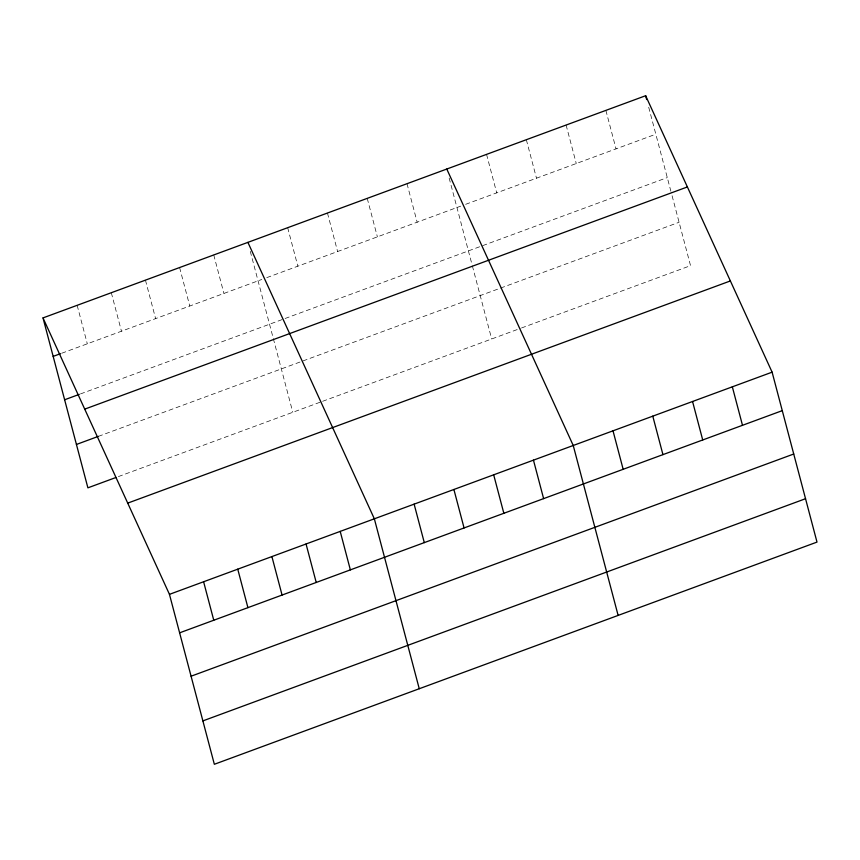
<?xml version="1.0" encoding="UTF-8"?>
<svg xmlns="http://www.w3.org/2000/svg" width="860" height="860" viewBox="0 0 860 860"><rect width="100%" height="100%" fill="white"/><g stroke="black" fill="none" stroke-linecap="round" stroke-linejoin="round"><path stroke-width="0.64" stroke-dasharray="4.3 3.22" d="M61.705 353.245L261.795 279.468M266.772 277.64L460.67 206.153M465.647 204.314L655.814 134.203M80.485 393.923L667.285 177.579M98.384 436.364L679.088 222.267M118.39 476.59L321.382 401.749M322.629 401.298L520.268 328.434M521.504 327.972L690.548 265.654L671.219 192.479M648.709 107.263L670.886 191.232M605.881 110.392L616.039 148.866M566.106 125.055L576.264 163.529M526.331 139.718L536.49 178.192M486.556 154.381L496.714 192.855M449.146 178.02L472.011 264.558M472.344 265.794L491.673 338.969M407.006 183.707L417.164 222.192M367.231 198.37L377.389 236.855M327.456 213.043L337.614 251.518M287.681 227.706L297.839 266.181M250.271 251.346L292.798 412.295M213.753 254.958L223.923 293.432M179.6 267.546L189.77 306.031M145.448 280.145L155.617 318.619M111.306 292.733L121.464 331.208M77.153 305.321L87.311 343.796"/><path stroke-width="1.29" d="M43 317.91L645.656 95.718L772.108 372.165L817 542.09L214.344 764.282L169.452 594.346L43 317.91L87.892 487.835L115.95 477.493M53.169 356.384L60.479 353.686M64.629 399.771L79.26 394.375M84.731 409.134L687.387 186.953M76.432 444.459L98.384 436.364M127.721 503.121L730.376 280.94M169.452 594.346L772.108 372.165M179.611 632.831L782.267 410.639M191.081 676.207L793.726 454.015M202.885 720.895L805.54 498.714M446.781 169.044L573.233 445.48L618.125 615.405M247.906 242.369L374.347 518.806L419.25 688.731M732.333 386.828L742.492 425.302M645.656 95.718L646.666 99.567M692.558 401.491L702.717 439.965M652.783 416.154L662.942 454.628M613.008 430.817L623.167 469.302M533.458 460.154L543.617 498.628M493.683 474.817L503.842 513.291M453.897 489.48L464.067 527.954M414.122 504.143L424.292 542.617M340.205 531.394L350.364 569.879M306.052 543.993L316.222 582.467M271.9 556.581L282.069 595.055M237.747 569.169L247.916 607.644M203.605 581.758L213.764 620.232"/></g></svg>
